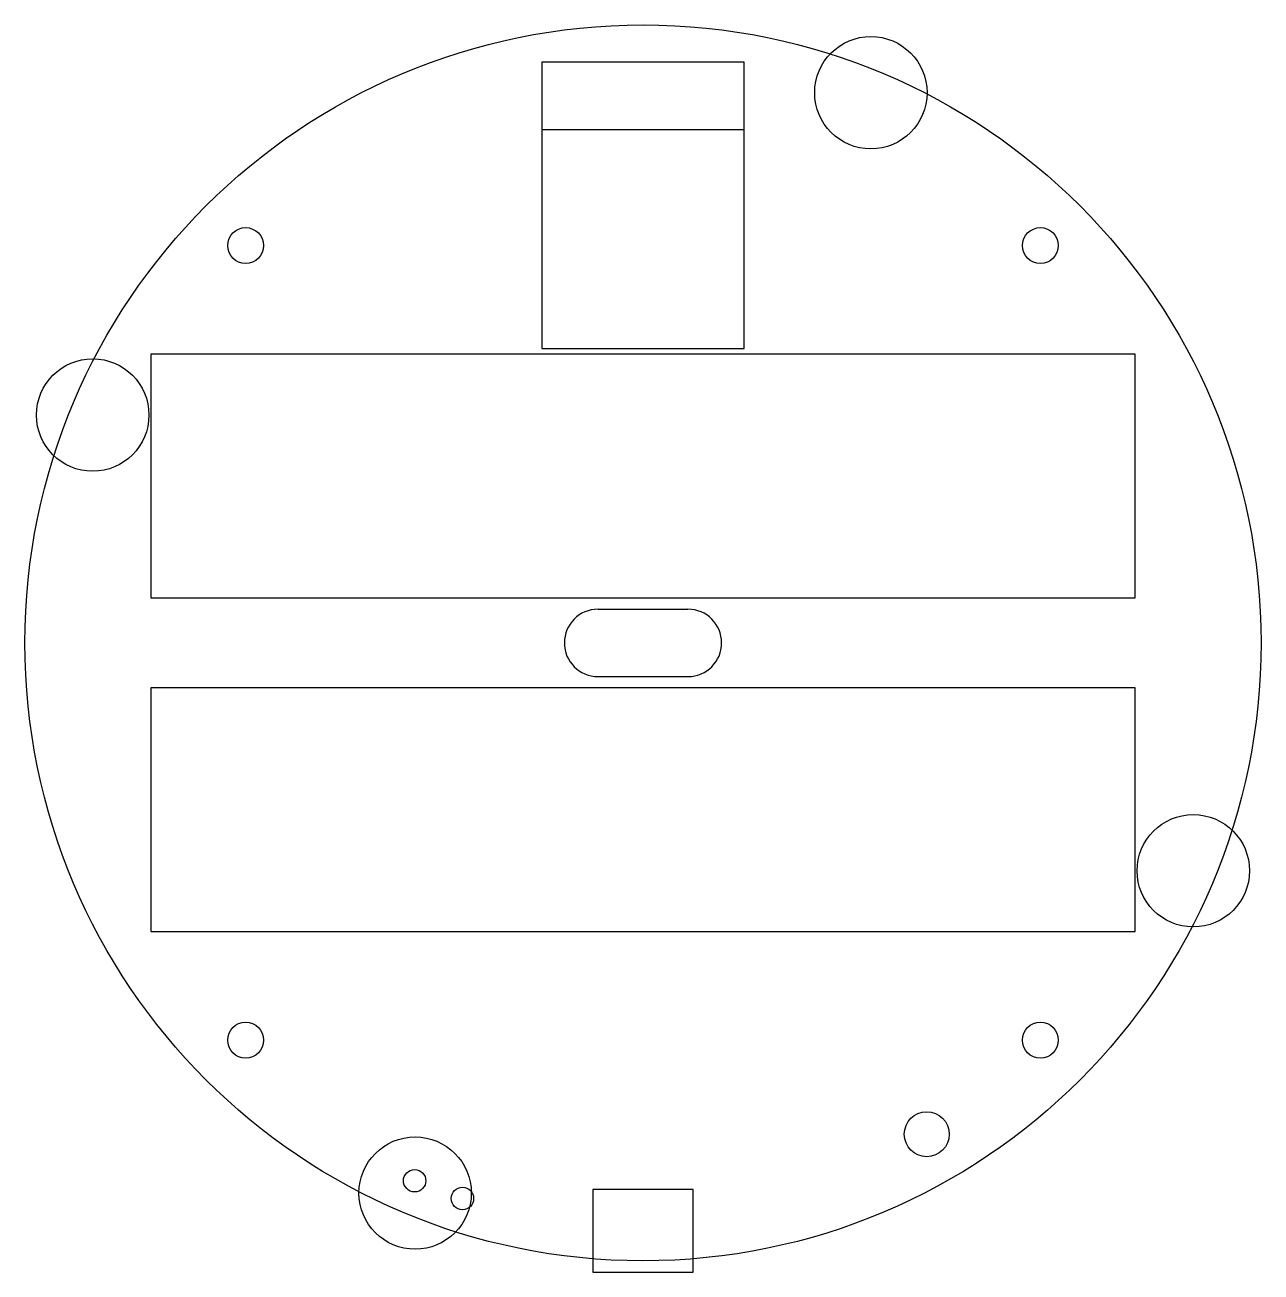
# Model space of a CAD drawing. Header units: metres. Extents: x -55 to 55, y -56 to 55.
import ezdxf

# ---------------------------------------------------------------- set-up
doc = ezdxf.new("R2010")
doc.units = ezdxf.units.M
for name, color, linetype in [('Edge.Cuts', 1, 'Continuous'), ('Keepout', 6, 'Continuous'), ('Placement', 5, 'Continuous'), ('Ref.Holes', 3, 'Continuous')]:
    doc.layers.add(name, color=color, linetype=linetype)

msp = doc.modelspace()

# ---------------------------------------------------------------- linework, layer by layer
at = {"layer": 'Edge.Cuts'}
for p, q in [((-4, 3), (4, 3)), ((-4, -3), (4, -3))]:
    msp.add_line(p, q, dxfattribs=at)
msp.add_circle((0, 0), 55, dxfattribs=at)
for centre, start, end in [((-4, 0), 90, 270), ((4, 0), -90, 90)]:
    msp.add_arc(centre, 3, start, end, dxfattribs=at)
at = {"layer": 'Keepout'}
msp.add_lwpolyline([(-9, 45.7), (9, 45.7), (9, 51.7), (-9, 51.7)], close=True, dxfattribs=at)
for centre in [(20.28, 48.97), (-48.97, 20.28), (48.97, -20.28), (-20.28, -48.97)]:
    msp.add_circle(centre, 5, dxfattribs=at)
at = {"layer": 'Placement'}
for points in [[(-9, 26.2), (9, 26.2), (9, 51.7), (-9, 51.7)], [(-43.8, 4), (43.8, 4), (43.8, 25.7), (-43.8, 25.7)], [(-43.8, -25.7), (43.8, -25.7), (43.8, -4), (-43.8, -4)], [(-4.47, -56), (4.47, -56), (4.47, -48.65), (-4.47, -48.65)]]:
    msp.add_lwpolyline(points, close=True, dxfattribs=at)
for centre, radius in [((25.25, -43.73), 2), ((-20.32, -47.87), 1), ((-16.07, -49.45), 1)]:
    msp.add_circle(centre, radius, dxfattribs=at)
at = {"layer": 'Ref.Holes'}
for centre in [(-35.36, 35.36), (35.36, 35.36), (-35.36, -35.36), (35.36, -35.36)]:
    msp.add_circle(centre, 1.6, dxfattribs=at)

doc.saveas('drawing.dxf')
